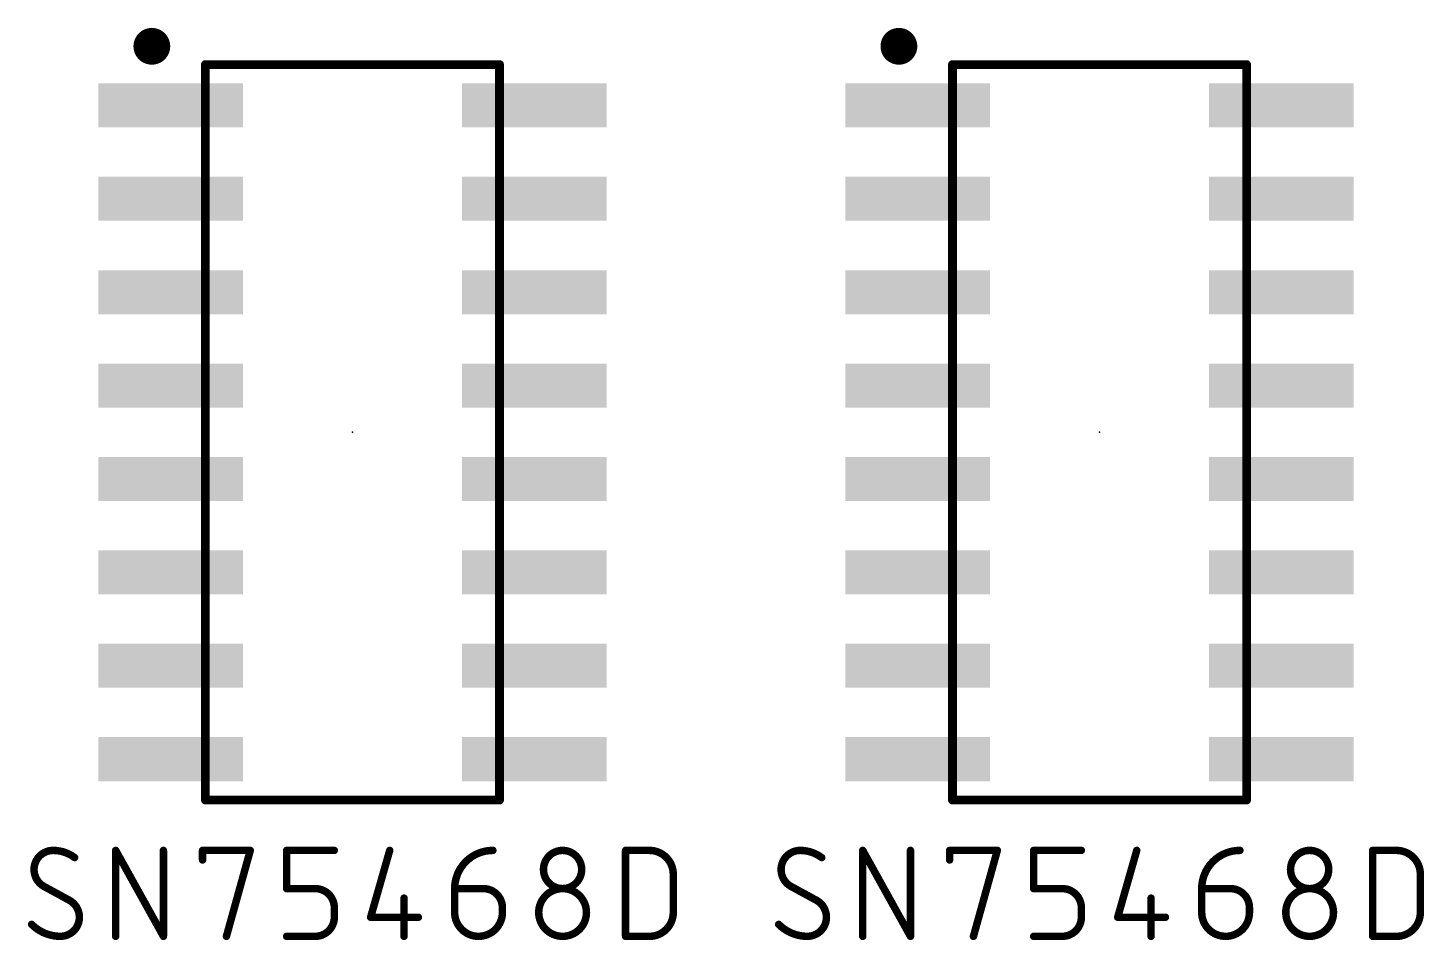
# Model space of a CAD drawing. Extents: x -104 to 160, y 0 to 118.
# Drawn here: x -32.35 to -13.37, y 52.78 to 65.19 of the extents above; entities that cross this region are included whole.
import ezdxf

# ---------------------------------------------------------------- set-up
doc = ezdxf.new("R2010")
doc.units = 0
for name, color, linetype in [('1', 12, 'CONTINUOUS'), ('21', 253, 'CONTINUOUS'), ('23', 53, 'CONTINUOUS'), ('27', 253, 'CONTINUOUS'), ('51', 253, 'CONTINUOUS')]:
    doc.layers.add(name, color=color, linetype=linetype)

# ---------------------------------------------------------------- blocks, each defined once
blk = doc.blocks.new('RECT')
blk.add_solid([(-0.5, -0.5), (0.5, -0.5), (-0.5, 0.5), (0.5, 0.5)])

msp = doc.modelspace()

# ---------------------------------------------------------------- linework, layer by layer
at = {"layer": '21'}
for points, const_width in [([(-30.6688, 64.8136, 1), (-30.6688, 65.0636, 1), (-30.6688, 64.8136)], 0.25), ([(-20.5088, 64.8136, 1), (-20.5088, 65.0636, 1), (-20.5088, 64.8136)], 0.25), ([(-29.91, 64.69, 1), (-29.97, 64.69)], 0.06), ([(-29.94, 64.72, 1), (-29.94, 64.66)], 0.06), ([(-25.91, 64.69, 1), (-25.97, 64.69)], 0.06), ([(-25.94, 64.66, 1), (-25.94, 64.72)], 0.06), ([(-19.75, 64.69, 1), (-19.81, 64.69)], 0.06), ([(-19.78, 64.72, 1), (-19.78, 64.66)], 0.06), ([(-15.75, 64.69, 1), (-15.81, 64.69)], 0.06), ([(-15.78, 64.66, 1), (-15.78, 64.72)], 0.06), ([(-29.97, 64.6886, 1), (-29.91, 64.6886)], 0.06), ([(-25.97, 64.6886, 1), (-25.91, 64.6886)], 0.06), ([(-19.81, 64.6886, 1), (-19.75, 64.6886)], 0.06), ([(-15.81, 64.6886, 1), (-15.75, 64.6886)], 0.06), ([(-29.91, 54.6914, 1), (-29.97, 54.6914)], 0.06), ([(-29.94, 54.72, 1), (-29.94, 54.66)], 0.06), ([(-29.97, 54.69, 1), (-29.91, 54.69)], 0.06), ([(-25.91, 54.6914, 1), (-25.97, 54.6914)], 0.06), ([(-25.97, 54.69, 1), (-25.91, 54.69)], 0.06), ([(-25.94, 54.66, 1), (-25.94, 54.72)], 0.06), ([(-19.75, 54.6914, 1), (-19.81, 54.6914)], 0.06), ([(-19.78, 54.72, 1), (-19.78, 54.66)], 0.06), ([(-19.81, 54.69, 1), (-19.75, 54.69)], 0.06), ([(-15.75, 54.6914, 1), (-15.81, 54.6914)], 0.06), ([(-15.81, 54.69, 1), (-15.75, 54.69)], 0.06), ([(-15.78, 54.66, 1), (-15.78, 54.72)], 0.06)]:
    msp.add_lwpolyline(points, format="xyb", dxfattribs=dict(at, const_width=const_width))
at = {"layer": '21', "const_width": 0.12}
for points in [[(-29.94, 64.6886), (-29.94, 64.69)], [(-29.94, 64.69), (-25.94, 64.69)], [(-25.94, 64.69), (-25.94, 64.6886)], [(-19.78, 64.6886), (-19.78, 64.69)], [(-19.78, 64.69), (-15.78, 64.69)], [(-15.78, 64.69), (-15.78, 64.6886)], [(-29.94, 54.6914), (-29.94, 54.69)], [(-29.94, 54.69), (-25.94, 54.69)], [(-25.94, 54.69), (-25.94, 54.6914)], [(-19.78, 54.6914), (-19.78, 54.69)], [(-19.78, 54.69), (-15.78, 54.69)], [(-15.78, 54.69), (-15.78, 54.6914)]]:
    msp.add_lwpolyline(points, dxfattribs=at)
at = {"layer": '23'}
for p in [(-27.94, 59.69), (-17.78, 59.69)]:
    msp.add_point(p, dxfattribs=at)
at = {"layer": '27'}
for points, const_width in [([(-32.011, 54.0042, 0.4142), (-32.2707, 53.7446)], 0.1016), ([(-31.7189, 53.9068, 0.1623), (-32.011, 54.0042)], 0.1016), ([(-32.011, 54.0296, 1), (-32.011, 53.9788)], 0.0508), ([(-32.011, 53.9788, 1), (-32.011, 54.0296)], 0.0508), ([(-31.7342, 53.8865, 1), (-31.7037, 53.9272)], 0.0508), ([(-31.1379, 54.0165, 1), (-31.1824, 53.9919)], 0.0508), ([(-31.1347, 54.0042, 1), (-31.1855, 54.0042)], 0.0508), ([(-30.4856, 54.0042, 1), (-30.5364, 54.0042)], 0.0508), ([(-29.9536, 54.0042, 1), (-30.0045, 54.0042)], 0.0508), ([(-29.9791, 54.0296, 1), (-29.9791, 53.9788)], 0.0508), ([(-29.3055, 53.9974, 1), (-29.3544, 54.011)], 0.0508), ([(-29.3299, 53.9788, 1), (-29.3299, 54.0296)], 0.0508), ([(-28.8107, 54.0042, 1), (-28.8615, 54.0042)], 0.0508), ([(-28.8361, 54.0296, 1), (-28.8361, 53.9788)], 0.0508), ([(-28.1869, 53.9788, 1), (-28.1869, 54.0296)], 0.0508), ([(-27.409, 53.9972, 1), (-27.4578, 54.0112)], 0.0508), ([(-26.0308, 54.0042, 0.4142), (-26.5501, 53.4849)], 0.1016), ([(-26.0308, 53.9788, 1), (-26.0308, 54.0296)], 0.0508), ([(-24.8229, 53.7446, 1), (-25.3422, 53.7446)], 0.1016), ([(-24.2006, 54.0042, 1), (-24.2514, 54.0042)], 0.0508), ([(-24.226, 54.0296, 1), (-24.226, 53.9788)], 0.0508), ([(-23.5769, 53.6796, 0.4142), (-23.9014, 54.0042)], 0.1016), ([(-23.9014, 54.0296, 1), (-23.9014, 53.9788)], 0.0508), ([(-23.9014, 53.9788, 1), (-23.9014, 54.0296)], 0.0508), ([(-21.851, 54.0042, 0.4142), (-22.1107, 53.7446)], 0.1016), ([(-21.5589, 53.9068, 0.1623), (-21.851, 54.0042)], 0.1016), ([(-21.851, 54.0296, 1), (-21.851, 53.9788)], 0.0508), ([(-21.851, 53.9788, 1), (-21.851, 54.0296)], 0.0508), ([(-21.5742, 53.8865, 1), (-21.5437, 53.9272)], 0.0508), ([(-20.9779, 54.0165, 1), (-21.0224, 53.9919)], 0.0508), ([(-20.9747, 54.0042, 1), (-21.0255, 54.0042)], 0.0508), ([(-20.3256, 54.0042, 1), (-20.3764, 54.0042)], 0.0508), ([(-19.7936, 54.0042, 1), (-19.8445, 54.0042)], 0.0508), ([(-19.8191, 54.0296, 1), (-19.8191, 53.9788)], 0.0508), ([(-19.1455, 53.9974, 1), (-19.1944, 54.011)], 0.0508), ([(-19.1699, 53.9788, 1), (-19.1699, 54.0296)], 0.0508), ([(-18.6507, 54.0042, 1), (-18.7015, 54.0042)], 0.0508), ([(-18.6761, 54.0296, 1), (-18.6761, 53.9788)], 0.0508), ([(-18.0269, 53.9788, 1), (-18.0269, 54.0296)], 0.0508), ([(-17.249, 53.9972, 1), (-17.2978, 54.0112)], 0.0508), ([(-15.8708, 54.0042, 0.4142), (-16.3901, 53.4849)], 0.1016), ([(-15.8708, 53.9788, 1), (-15.8708, 54.0296)], 0.0508), ([(-14.6629, 53.7446, 1), (-15.1822, 53.7446)], 0.1016), ([(-14.0406, 54.0042, 1), (-14.0914, 54.0042)], 0.0508), ([(-14.066, 54.0296, 1), (-14.066, 53.9788)], 0.0508), ([(-13.4169, 53.6796, 0.4142), (-13.7414, 54.0042)], 0.1016), ([(-13.7414, 54.0296, 1), (-13.7414, 53.9788)], 0.0508), ([(-13.7414, 53.9788, 1), (-13.7414, 54.0296)], 0.0508), ([(-32.2707, 53.7446, 0.2656), (-32.1409, 53.5174)], 0.1016), ([(-32.2453, 53.7446, 1), (-32.2961, 53.7446)], 0.0508), ([(-32.2961, 53.7446, 1), (-32.2453, 53.7446)], 0.0508), ([(-30.0045, 53.8744, 1), (-29.9536, 53.8744)], 0.0508), ([(-25.3422, 53.7446, 1), (-24.8229, 53.7446)], 0.1016), ([(-25.3167, 53.7446, 1), (-25.3676, 53.7446)], 0.0508), ([(-25.3676, 53.7446, 1), (-25.3168, 53.7446)], 0.0508), ([(-24.7975, 53.7446, 1), (-24.8483, 53.7446)], 0.0508), ([(-24.8483, 53.7446, 1), (-24.7975, 53.7446)], 0.0508), ([(-22.1107, 53.7446, 0.2656), (-21.9809, 53.5174)], 0.1016), ([(-22.0853, 53.7446, 1), (-22.1361, 53.7446)], 0.0508), ([(-22.1361, 53.7446, 1), (-22.0853, 53.7446)], 0.0508), ([(-19.8445, 53.8744, 1), (-19.7936, 53.8744)], 0.0508), ([(-15.1822, 53.7446, 1), (-14.6629, 53.7446)], 0.1016), ([(-15.2076, 53.7446, 1), (-15.1568, 53.7446)], 0.0508), ([(-15.1568, 53.7446, 1), (-15.2075, 53.7446)], 0.0508), ([(-14.6375, 53.7446, 1), (-14.6883, 53.7446)], 0.0508), ([(-14.6883, 53.7446, 1), (-14.6375, 53.7446)], 0.0508), ([(-32.1287, 53.5397, 1), (-32.153, 53.4951)], 0.0508), ([(-32.1538, 53.4955, 1), (-32.128, 53.5392)], 0.0508), ([(-23.5515, 53.6796, 1), (-23.6023, 53.6796)], 0.0508), ([(-23.6023, 53.6796, 1), (-23.5515, 53.6796)], 0.0508), ([(-21.9687, 53.5397, 1), (-21.993, 53.4951)], 0.0508), ([(-21.9938, 53.4955, 1), (-21.968, 53.5392)], 0.0508), ([(-13.3915, 53.6796, 1), (-13.4423, 53.6796)], 0.0508), ([(-13.4423, 53.6796, 1), (-13.3915, 53.6796)], 0.0508), ([(-31.654, 53.0954, 0.2656), (-31.7839, 53.3226)], 0.1016), ([(-31.771, 53.3445, 1), (-31.7968, 53.3007)], 0.0508), ([(-31.796, 53.3003, 1), (-31.7717, 53.3449)], 0.0508), ([(-28.8361, 53.5103, 1), (-28.8361, 53.4595)], 0.0508), ([(-28.8615, 53.4849, 1), (-28.8107, 53.4849)], 0.0508), ([(-28.1869, 53.2253, 0.4142), (-28.4466, 53.4849)], 0.1016), ([(-28.4466, 53.5103, 1), (-28.4466, 53.4595)], 0.0508), ([(-28.4466, 53.4595, 1), (-28.4466, 53.5103)], 0.0508), ([(-27.2133, 53.3551, 1), (-27.2641, 53.3551)], 0.0508), ([(-26.5501, 53.5103, 1), (-26.5501, 53.4595)], 0.0508), ([(-26.5247, 53.4849, 1), (-26.5755, 53.4849)], 0.0508), ([(-26.5755, 53.4849, 1), (-26.5247, 53.4849)], 0.0508), ([(-25.901, 53.2253, 0.4142), (-26.1606, 53.4849)], 0.1016), ([(-26.1606, 53.5103, 1), (-26.1606, 53.4595)], 0.0508), ([(-26.1606, 53.4595, 1), (-26.1606, 53.5103)], 0.0508), ([(-24.758, 53.1604, 1), (-25.4071, 53.1604)], 0.1016), ([(-21.494, 53.0954, 0.2656), (-21.6239, 53.3226)], 0.1016), ([(-21.611, 53.3445, 1), (-21.6368, 53.3007)], 0.0508), ([(-21.636, 53.3003, 1), (-21.6117, 53.3449)], 0.0508), ([(-18.6761, 53.5103, 1), (-18.6761, 53.4595)], 0.0508), ([(-18.7015, 53.4849, 1), (-18.6507, 53.4849)], 0.0508), ([(-18.0269, 53.2253, 0.4142), (-18.2866, 53.4849)], 0.1016), ([(-18.2866, 53.5103, 1), (-18.2866, 53.4595)], 0.0508), ([(-18.2866, 53.4595, 1), (-18.2866, 53.5103)], 0.0508), ([(-17.0533, 53.3551, 1), (-17.1041, 53.3551)], 0.0508), ([(-16.3901, 53.5103, 1), (-16.3901, 53.4595)], 0.0508), ([(-16.3647, 53.4849, 1), (-16.4155, 53.4849)], 0.0508), ([(-16.4155, 53.4849, 1), (-16.3647, 53.4849)], 0.0508), ([(-15.741, 53.2253, 0.4142), (-16.0006, 53.4849)], 0.1016), ([(-16.0006, 53.5103, 1), (-16.0006, 53.4595)], 0.0508), ([(-16.0006, 53.4595, 1), (-16.0006, 53.5103)], 0.0508), ([(-14.598, 53.1604, 1), (-15.2471, 53.1604)], 0.1016), ([(-28.1615, 53.2253, 1), (-28.2123, 53.2253)], 0.0508), ([(-28.2123, 53.2253, 1), (-28.1615, 53.2253)], 0.0508), ([(-26.5501, 53.1604, 1), (-25.901, 53.1604)], 0.1016), ([(-26.5247, 53.1604, 1), (-26.5755, 53.1604)], 0.0508), ([(-26.5755, 53.1604, 1), (-26.5247, 53.1604)], 0.0508), ([(-25.8756, 53.2253, 1), (-25.9264, 53.2253)], 0.0508), ([(-25.9264, 53.2253, 1), (-25.8756, 53.2253)], 0.0508), ([(-25.8756, 53.1604, 1), (-25.9264, 53.1604)], 0.0508), ([(-25.9264, 53.1604, 1), (-25.8756, 53.1604)], 0.0508), ([(-25.4071, 53.1604, 1), (-24.758, 53.1604)], 0.1016), ([(-25.3817, 53.1604, 1), (-25.4325, 53.1604)], 0.0508), ([(-25.4325, 53.1604, 1), (-25.3817, 53.1604)], 0.0508), ([(-24.7326, 53.1604, 1), (-24.7834, 53.1604)], 0.0508), ([(-24.7834, 53.1604, 1), (-24.7325, 53.1604)], 0.0508), ([(-23.9014, 52.8358, 0.4142), (-23.5769, 53.1604)], 0.1016), ([(-23.5515, 53.1604, 1), (-23.6023, 53.1604)], 0.0508), ([(-23.6023, 53.1604, 1), (-23.5515, 53.1604)], 0.0508), ([(-18.0015, 53.2253, 1), (-18.0523, 53.2253)], 0.0508), ([(-18.0523, 53.2253, 1), (-18.0015, 53.2253)], 0.0508), ([(-16.3901, 53.1604, 1), (-15.741, 53.1604)], 0.1016), ([(-16.3647, 53.1604, 1), (-16.4155, 53.1604)], 0.0508), ([(-16.4155, 53.1604, 1), (-16.3647, 53.1604)], 0.0508), ([(-15.7156, 53.2253, 1), (-15.7664, 53.2253)], 0.0508), ([(-15.7664, 53.2253, 1), (-15.7156, 53.2253)], 0.0508), ([(-15.7156, 53.1604, 1), (-15.7664, 53.1604)], 0.0508), ([(-15.7664, 53.1604, 1), (-15.7156, 53.1604)], 0.0508), ([(-15.2471, 53.1604, 1), (-14.598, 53.1604)], 0.1016), ([(-15.2217, 53.1604, 1), (-15.2725, 53.1604)], 0.0508), ([(-15.2725, 53.1604, 1), (-15.2217, 53.1604)], 0.0508), ([(-14.5726, 53.1604, 1), (-14.6234, 53.1604)], 0.0508), ([(-14.6234, 53.1604, 1), (-14.5726, 53.1604)], 0.0508), ([(-13.7414, 52.8358, 0.4142), (-13.4169, 53.1604)], 0.1016), ([(-13.3915, 53.1604, 1), (-13.4423, 53.1604)], 0.0508), ([(-13.4423, 53.1604, 1), (-13.3915, 53.1604)], 0.0508), ([(-32.2851, 53.016, 1), (-32.3212, 52.9802)], 0.0508), ([(-32.3031, 52.9981, 0.2), (-31.9137, 52.8358)], 0.1016), ([(-31.9137, 52.8358, 0.4142), (-31.654, 53.0954)], 0.1016), ([(-31.6286, 53.0954, 1), (-31.6794, 53.0954)], 0.0508), ([(-31.6794, 53.0954, 1), (-31.6286, 53.0954)], 0.0508), ([(-28.4466, 52.8358, 0.4142), (-28.1869, 53.0954)], 0.1016), ([(-28.1615, 53.0954, 1), (-28.2123, 53.0954)], 0.0508), ([(-28.2123, 53.0954, 1), (-28.1615, 53.0954)], 0.0508), ([(-27.6931, 53.1208, 1), (-27.6931, 53.07)], 0.0508), ([(-27.7175, 53.1024, 1), (-27.6686, 53.0885)], 0.0508), ([(-27.0439, 53.07, 1), (-27.0439, 53.1208)], 0.0508), ([(-22.1251, 53.016, 1), (-22.1612, 52.9802)], 0.0508), ([(-22.1431, 52.9981, 0.2), (-21.7537, 52.8358)], 0.1016), ([(-21.7537, 52.8358, 0.4142), (-21.494, 53.0954)], 0.1016), ([(-21.4686, 53.0954, 1), (-21.5194, 53.0954)], 0.0508), ([(-21.5194, 53.0954, 1), (-21.4686, 53.0954)], 0.0508), ([(-18.2866, 52.8358, 0.4142), (-18.0269, 53.0954)], 0.1016), ([(-18.0015, 53.0954, 1), (-18.0523, 53.0954)], 0.0508), ([(-18.0523, 53.0954, 1), (-18.0015, 53.0954)], 0.0508), ([(-17.5331, 53.1208, 1), (-17.5331, 53.07)], 0.0508), ([(-17.5575, 53.1024, 1), (-17.5086, 53.0885)], 0.0508), ([(-16.8839, 53.07, 1), (-16.8839, 53.1208)], 0.0508), ([(-31.9137, 52.8612, 1), (-31.9137, 52.8104)], 0.0508), ([(-31.9137, 52.8104, 1), (-31.9137, 52.8612)], 0.0508), ([(-31.1855, 52.8358, 1), (-31.1347, 52.8358)], 0.0508), ([(-30.5364, 52.8358, 1), (-30.4856, 52.8358)], 0.0508), ([(-30.5332, 52.8235, 1), (-30.4888, 52.8481)], 0.0508), ([(-29.679, 52.8426, 1), (-29.63, 52.829)], 0.0508), ([(-28.8361, 52.8612, 1), (-28.8361, 52.8104)], 0.0508), ([(-28.4466, 52.8612, 1), (-28.4466, 52.8104)], 0.0508), ([(-28.4466, 52.8104, 1), (-28.4466, 52.8612)], 0.0508), ([(-27.2641, 52.8358, 1), (-27.2133, 52.8358)], 0.0508), ([(-24.226, 52.8612, 1), (-24.226, 52.8104)], 0.0508), ([(-24.2514, 52.8358, 1), (-24.2006, 52.8358)], 0.0508), ([(-23.9014, 52.8612, 1), (-23.9014, 52.8104)], 0.0508), ([(-23.9014, 52.8104, 1), (-23.9014, 52.8612)], 0.0508), ([(-21.7537, 52.8612, 1), (-21.7537, 52.8104)], 0.0508), ([(-21.7537, 52.8104, 1), (-21.7537, 52.8612)], 0.0508), ([(-21.0255, 52.8358, 1), (-20.9747, 52.8358)], 0.0508), ([(-20.3764, 52.8358, 1), (-20.3256, 52.8358)], 0.0508), ([(-20.3732, 52.8235, 1), (-20.3288, 52.8481)], 0.0508), ([(-19.519, 52.8426, 1), (-19.47, 52.829)], 0.0508), ([(-18.6761, 52.8612, 1), (-18.6761, 52.8104)], 0.0508), ([(-18.2866, 52.8612, 1), (-18.2866, 52.8104)], 0.0508), ([(-18.2866, 52.8104, 1), (-18.2866, 52.8612)], 0.0508), ([(-17.1041, 52.8358, 1), (-17.0533, 52.8358)], 0.0508), ([(-14.066, 52.8612, 1), (-14.066, 52.8104)], 0.0508), ([(-14.0914, 52.8358, 1), (-14.0406, 52.8358)], 0.0508), ([(-13.7414, 52.8612, 1), (-13.7414, 52.8104)], 0.0508), ([(-13.7414, 52.8104, 1), (-13.7414, 52.8612)], 0.0508)]:
    msp.add_lwpolyline(points, format="xyb", dxfattribs=dict(at, const_width=const_width))
at = {"layer": '27', "const_width": 0.1016}
for points in [[(-31.1601, 52.8358), (-31.1601, 54.0042)], [(-31.1601, 54.0042), (-30.511, 52.8358)], [(-30.511, 52.8358), (-30.511, 54.0042)], [(-29.9791, 53.8744), (-29.9791, 54.0042)], [(-29.9791, 54.0042), (-29.3299, 54.0042)], [(-29.3299, 54.0042), (-29.6545, 52.8358)], [(-28.8361, 53.4849), (-28.8361, 54.0042)], [(-28.8361, 54.0042), (-28.1869, 54.0042)], [(-27.4334, 54.0042), (-27.6931, 53.0954)], [(-24.226, 52.8358), (-24.226, 54.0042)], [(-24.226, 54.0042), (-23.9014, 54.0042)], [(-21.0001, 52.8358), (-21.0001, 54.0042)], [(-21.0001, 54.0042), (-20.351, 52.8358)], [(-20.351, 52.8358), (-20.351, 54.0042)], [(-19.8191, 53.8744), (-19.8191, 54.0042)], [(-19.8191, 54.0042), (-19.1699, 54.0042)], [(-19.1699, 54.0042), (-19.4945, 52.8358)], [(-18.6761, 53.4849), (-18.6761, 54.0042)], [(-18.6761, 54.0042), (-18.0269, 54.0042)], [(-17.2734, 54.0042), (-17.5331, 53.0954)], [(-14.066, 52.8358), (-14.066, 54.0042)], [(-14.066, 54.0042), (-13.7414, 54.0042)], [(-31.7839, 53.3226), (-32.1409, 53.5174)], [(-23.5769, 53.6796), (-23.5769, 53.1604)], [(-21.6239, 53.3226), (-21.9809, 53.5174)], [(-13.4169, 53.6796), (-13.4169, 53.1604)], [(-28.4466, 53.4849), (-28.8361, 53.4849)], [(-27.2387, 53.3551), (-27.2387, 52.8358)], [(-26.5501, 53.4849), (-26.1606, 53.4849)], [(-26.5501, 53.1604), (-26.5501, 53.4849)], [(-18.2866, 53.4849), (-18.6761, 53.4849)], [(-17.0787, 53.3551), (-17.0787, 52.8358)], [(-16.3901, 53.4849), (-16.0006, 53.4849)], [(-16.3901, 53.1604), (-16.3901, 53.4849)], [(-28.1869, 53.0954), (-28.1869, 53.2253)], [(-25.901, 53.2253), (-25.901, 53.1604)], [(-18.0269, 53.0954), (-18.0269, 53.2253)], [(-15.741, 53.2253), (-15.741, 53.1604)], [(-27.6931, 53.0954), (-27.0439, 53.0954)], [(-17.5331, 53.0954), (-16.8839, 53.0954)], [(-28.8361, 52.8358), (-28.4466, 52.8358)], [(-23.9014, 52.8358), (-24.226, 52.8358)], [(-18.6761, 52.8358), (-18.2866, 52.8358)], [(-13.7414, 52.8358), (-14.066, 52.8358)]]:
    msp.add_lwpolyline(points, dxfattribs=at)
at = {"layer": '51', "const_width": 0.12}
for points in [[(-29.94, 54.69), (-29.94, 64.69)], [(-29.94, 64.69), (-25.94, 64.69)], [(-25.94, 64.69), (-25.94, 54.69)], [(-19.78, 54.69), (-19.78, 64.69)], [(-19.78, 64.69), (-15.78, 64.69)], [(-15.78, 64.69), (-15.78, 54.69)], [(-25.94, 54.69), (-29.94, 54.69)], [(-15.78, 54.69), (-19.78, 54.69)]]:
    msp.add_lwpolyline(points, dxfattribs=at)
at = {"layer": '51', "const_width": 0.06}
for points in [[(-29.91, 64.69, 1), (-29.97, 64.69)], [(-29.94, 64.72, 1), (-29.94, 64.66)], [(-25.91, 64.69, 1), (-25.97, 64.69)], [(-25.94, 64.66, 1), (-25.94, 64.72)], [(-19.75, 64.69, 1), (-19.81, 64.69)], [(-19.78, 64.72, 1), (-19.78, 64.66)], [(-15.75, 64.69, 1), (-15.81, 64.69)], [(-15.78, 64.66, 1), (-15.78, 64.72)], [(-29.94, 54.72, 1), (-29.94, 54.66)], [(-29.97, 54.69, 1), (-29.91, 54.69)], [(-25.97, 54.69, 1), (-25.91, 54.69)], [(-25.94, 54.66, 1), (-25.94, 54.72)], [(-19.78, 54.72, 1), (-19.78, 54.66)], [(-19.81, 54.69, 1), (-19.75, 54.69)], [(-15.81, 54.69, 1), (-15.75, 54.69)], [(-15.78, 54.66, 1), (-15.78, 54.72)]]:
    msp.add_lwpolyline(points, format="xyb", dxfattribs=at)

# ---------------------------------------------------------------- block references
at = {"layer": '1', "xscale": 1.9685, "yscale": 0.5991}
for p in [(-30.4134, 64.135), (-25.4666, 64.135), (-20.2534, 64.135), (-15.3066, 64.135), (-30.4134, 62.865), (-25.4666, 62.865), (-20.2534, 62.865), (-15.3066, 62.865), (-30.4134, 61.595), (-25.4666, 61.595), (-20.2534, 61.595), (-15.3066, 61.595), (-30.4134, 60.325), (-25.4666, 60.325), (-20.2534, 60.325), (-15.3066, 60.325), (-30.4134, 59.055), (-25.4666, 59.055), (-20.2534, 59.055), (-15.3066, 59.055), (-30.4134, 57.785), (-25.4666, 57.785), (-20.2534, 57.785), (-15.3066, 57.785), (-30.4134, 56.515), (-25.4666, 56.515), (-20.2534, 56.515), (-15.3066, 56.515), (-30.4134, 55.245), (-25.4666, 55.245), (-20.2534, 55.245), (-15.3066, 55.245)]:
    msp.add_blockref('RECT', p, dxfattribs=at)

doc.saveas('drawing.dxf')
